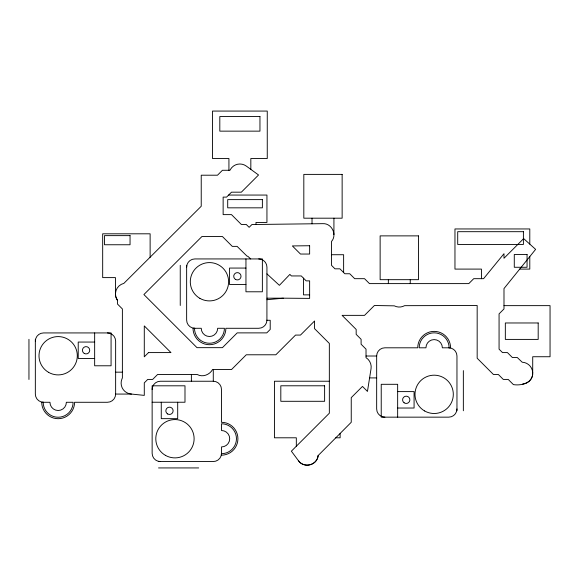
<?xml version="1.0" encoding="UTF-8"?>
<svg xmlns="http://www.w3.org/2000/svg" width="579" height="579" viewBox="0 0 579 579"><rect width="100%" height="100%" fill="white"/><g stroke="black" fill="none" stroke-linecap="round" stroke-linejoin="round"><path stroke-width="0.87" d="M532.673 373.918L532.629 374.454M532.702 373.383L532.716 356.736L550.05 356.736L550.05 305.64L503.991 305.64M258.726 258.936A8.215 8.215 0 0 1 266.941 267.151L266.919 320.288L270.212 320.288L270.212 329.444L266.774 332.882L237.209 332.882L222.423 347.661L197.005 347.661L143.896 294.559L201.933 236.522L222.423 236.522L232.28 246.379L237.101 246.379L247.124 256.229L247.754 256.229L250.7 258.936M318.153 455.369C317.69 464.959 303.794 468.751 298.489 460.754L291.375 451.179L329.342 413.211L329.342 343.441L314.563 328.655L314.563 320.99L300.479 335.075L295.551 335.075L275.843 354.782L246.278 354.782L231.499 369.561L212.544 369.561C209.634 374.83 202.607 377.544 197.2 374.49L157.582 374.49L152.661 379.419L147.732 379.419L144.287 382.857L144.287 395.385L130.941 394.01A10.95 10.95 0 0 1 121.966 378.89L122.386 377.993L122.386 308.947L117.465 304.018L117.465 300.342L115.749 296.571L115.474 293.372A10.95 10.95 0 0 1 123.855 283.377L201.231 206.254L201.231 175.205L217.501 175.205L222.423 170.277L229.979 170.277L230.442 169.401A10.95 10.95 0 0 1 246.328 166.093L258.545 174.981L241.349 192.177L231.499 192.177L226.57 197.106L223.139 197.106L223.139 214.621L231.499 214.621L241.349 224.478L246.278 224.478L249.136 227.33L251.937 224.536L322.843 223.66C331.709 223.11 337.412 234.784 331.535 241.443L331.535 265.385L334.973 268.822L339.902 268.822L344.831 273.751L349.752 273.751L354.681 278.68L364.538 278.68L369.467 283.609L468.802 283.609L473.723 278.68L483.581 278.68L503.991 253.689L503.991 258.263L523.655 238.606L535.626 249.361L503.991 288.566L503.991 308.947L499.069 313.876L499.069 349.151L502.507 352.589L507.436 352.589L512.364 357.518L517.286 357.518L522.207 362.222A10.95 10.95 0 0 1 532.694 372.536C533.433 382.777 521.527 385.969 513.407 384.608L508.217 379.419L503.289 379.419L498.36 374.49L493.438 374.49L477.168 358.22L477.168 305.509L404.62 305.669A10.95 10.95 0 0 1 394.299 305.842L374.396 305.509L364.538 315.36L342.088 315.36L356.172 329.444L356.172 334.365L361.101 339.294L361.101 344.223L366.022 349.151L366.022 357.67C369.706 359.906 371.769 364.43 371.052 368.671L367.462 391.418L362.468 386.417L351.243 397.643L351.243 422.279L318.139 455.557M318.059 456.093L317.951 456.614M532.55 374.989L532.448 375.518M317.82 457.135L317.668 457.649M532.318 376.039L532.166 376.553M317.487 458.155L317.285 458.655M531.985 377.059L531.783 377.551M317.053 459.14L316.8 459.61M531.551 378.036L531.305 378.514M316.525 460.073L316.228 460.522M531.03 378.977L530.733 379.426M315.91 460.949L315.562 461.369M530.415 379.853L530.074 380.273M315.208 461.767L314.824 462.143M529.72 380.671L529.336 381.054M314.426 462.505L314.013 462.845M528.945 381.416L528.533 381.756M313.579 463.164L313.138 463.468M528.099 382.082L527.657 382.379M312.674 463.743L312.204 463.996M527.194 382.654L526.724 382.914M311.719 464.22L311.22 464.43M526.239 383.146L525.739 383.356M525.24 383.537L524.726 383.696M310.713 464.611L310.199 464.771M524.205 383.826L523.677 383.935M309.678 464.901L309.157 465.002M523.148 384.015L522.613 384.072M308.621 465.082L308.086 465.132M266.941 299.719L283.363 298.178L309.635 298.388L309.635 280.873L306.19 280.873L301.268 275.944L291.411 275.944L289.876 274.403L279.396 285.331L266.941 273.874M307.55 465.161L307.015 465.161M228.618 195.058L266.941 195.058L266.941 222.43L255.99 222.43L255.99 224.486M331.535 254.724L343.622 254.724L343.622 272.55M245.952 268.063L229.523 268.063L229.523 284.492L245.952 284.492M519.703 269.097L529.792 269.097L529.792 256.591M309.635 294.87L303.476 294.87L303.476 278.152M266.941 298.178L283.363 298.178M94.652 342.059L78.223 342.059L78.223 358.481L94.652 358.481M366.022 356.013L376.661 356.013A8.215 8.215 0 0 1 384.876 347.805L417.727 347.805A16.422 16.422 0 0 1 434.149 331.376A16.422 16.422 0 0 1 450.578 347.805L442.363 347.805A8.215 8.215 0 0 0 434.149 339.591A8.215 8.215 0 0 0 425.941 347.805L419.189 347.805A14.967 14.967 0 0 1 434.149 332.838A14.967 14.967 0 0 1 449.116 347.805M115.634 372.167L122.386 372.167M369.597 377.913L376.661 377.913M221.489 453.697A14.967 14.967 0 0 0 236.456 438.73A14.967 14.967 0 0 0 221.489 423.763L221.489 430.515A8.215 8.215 0 0 1 229.704 438.73A8.215 8.215 0 0 1 221.489 446.945L221.489 455.159A16.422 16.422 0 0 0 237.918 438.73A16.422 16.422 0 0 0 221.489 422.308L221.489 389.457A8.215 8.215 0 0 0 213.282 381.243L160.354 381.243A8.215 8.215 0 0 0 152.139 389.457M329.342 381.228L274.432 381.228L274.432 437.796L296.325 437.796L296.325 446.221M397.65 391.607L414.079 391.607L414.079 408.029L397.65 408.029M43.186 402.282A14.967 14.967 0 0 0 58.153 417.249A14.967 14.967 0 0 0 73.113 402.282L66.361 402.282A8.215 8.215 0 0 1 58.153 410.497A8.215 8.215 0 0 1 49.939 402.282L41.724 402.282A16.422 16.422 0 0 0 58.153 418.704A16.422 16.422 0 0 0 74.575 402.282L107.426 402.282A8.215 8.215 0 0 0 115.634 394.067L131.498 394.067M152.139 402.231L184.99 402.231L184.99 385.809L152.139 385.809L152.139 453.328A8.215 8.215 0 0 0 160.354 461.543M335.719 437.796L340.126 437.796L340.126 433.396M158.53 461.543L213.282 461.543A8.215 8.215 0 0 0 221.489 453.328M158.53 467.933L198.677 467.933M306.479 465.132L305.944 465.082M305.415 465.002L304.887 464.901M304.366 464.771L303.852 464.611M303.345 464.43L302.853 464.228M302.361 463.996L301.891 463.743M301.427 463.468L300.986 463.171M300.552 462.853L300.139 462.512M299.741 462.151L299.357 461.774M298.996 461.376L298.655 460.956M117.421 300.284L117.132 299.835M116.857 299.372L116.603 298.894M116.379 298.409L116.176 297.91M115.995 297.403L115.843 296.889M115.713 296.368L115.612 295.84M115.539 295.312L115.489 294.776M115.46 294.241L115.453 277.609L102.678 277.609L102.678 233.807L150.127 233.807L150.127 257.358M529.792 244.114L529.792 228.951L454.964 228.951L454.964 269.097L481.431 269.097L481.431 278.68M463.352 370.618L463.352 410.764M456.961 410.764L456.961 356.013A8.215 8.215 0 0 0 448.754 347.805M410.243 279.679L410.243 283.609M397.65 417.155L397.65 384.304L381.228 384.304L381.228 417.155L448.754 417.155A8.215 8.215 0 0 0 456.961 408.94M388.35 279.679L388.35 283.609M376.661 356.013L376.661 408.94A8.215 8.215 0 0 0 384.876 417.155M333.924 218.189L333.924 234.611M312.023 218.189L312.023 223.798M250.83 169.372L250.83 158.516L267.259 158.516L267.259 111.067L212.507 111.067L212.507 158.516L228.929 158.516L228.929 170.277M245.952 258.936L245.952 291.787L262.374 291.787L262.374 258.936L194.848 258.936A8.215 8.215 0 0 0 186.641 267.151M213.282 369.561L213.282 381.243M191.381 374.49L191.381 381.243M186.641 265.327L186.641 320.078A8.215 8.215 0 0 0 194.848 328.286M180.25 265.327L180.25 305.473M177.695 402.231L177.695 418.653L161.266 418.653L161.266 402.231M115.634 394.067L115.634 341.147A8.215 8.215 0 0 0 107.426 332.932M94.652 332.932L94.652 365.783L111.074 365.783L111.074 332.932L43.548 332.932A8.215 8.215 0 0 0 35.341 341.147M35.341 339.323L35.341 394.067A8.215 8.215 0 0 0 43.548 402.282M28.95 339.323L28.95 379.469M266.941 320.078A8.215 8.215 0 0 1 258.726 328.286L225.875 328.286A16.422 16.422 0 0 1 209.453 344.715A16.422 16.422 0 0 1 193.024 328.286L201.239 328.286A8.215 8.215 0 0 0 209.453 336.5A8.215 8.215 0 0 0 217.661 328.286L224.413 328.286A14.967 14.967 0 0 1 209.453 343.253A14.967 14.967 0 0 1 194.486 328.286M148.513 352.589L144.287 356.816L144.287 325.919L170.964 352.589L148.513 352.589M309.635 245.728L292.373 245.937L300.479 254.043L309.635 254.043L309.635 245.728M259.957 116.545L219.81 116.545L219.81 131.143L259.957 131.143L259.957 116.545M342.138 174.388L303.816 174.388L303.816 218.189L342.138 218.189L342.138 174.388M262.381 199.617L227.706 199.617L227.706 207.832L262.381 207.832L262.381 199.617M523.402 231.687L457.707 231.687L457.707 244.461L523.402 244.461L523.402 231.687M130.051 235.631L104.502 235.631L104.502 244.758L130.051 244.758L130.051 235.631M418.458 235.877L380.135 235.877L380.135 279.679L418.458 279.679L418.458 235.877M527.056 254.499L514.282 254.499L514.282 267.274L527.056 267.274L527.056 254.499M538.188 322.973L505.337 322.973L505.337 339.403L538.188 339.403L538.188 322.973M324.616 385.788L280.815 385.788L280.815 401.298L324.616 401.298L324.616 385.788M235.544 279.44A3.648 3.648 0 0 0 241.023 276.277A3.648 3.648 0 0 0 235.544 273.114A3.648 3.648 0 0 0 235.544 279.44M199.871 298.344A19.165 19.165 0 0 0 228.611 281.749A19.165 19.165 0 0 0 199.871 265.153A19.165 19.165 0 0 0 199.871 298.344M404.106 402.781A3.648 3.648 0 0 0 409.86 400.176A3.648 3.648 0 0 0 404.721 396.492A3.648 3.648 0 0 0 404.106 402.781M424.573 410.938A19.165 19.165 0 0 0 453.314 394.342A19.165 19.165 0 0 0 424.573 377.747A19.165 19.165 0 0 0 424.573 410.938M84.245 353.429A3.648 3.648 0 0 0 89.723 350.273A3.648 3.648 0 0 0 84.245 347.111A3.648 3.648 0 0 0 84.245 353.429M48.571 372.34A19.165 19.165 0 0 0 77.311 355.745A19.165 19.165 0 0 0 48.571 339.149A19.165 19.165 0 0 0 48.571 372.34M167.657 413.971A3.648 3.648 0 0 0 173.128 410.808A3.648 3.648 0 0 0 167.657 407.645A3.648 3.648 0 0 0 167.657 413.971M165.377 455.326A19.165 19.165 0 0 0 194.117 438.73A19.165 19.165 0 0 0 165.377 422.134A19.165 19.165 0 0 0 165.377 455.326"/></g></svg>
